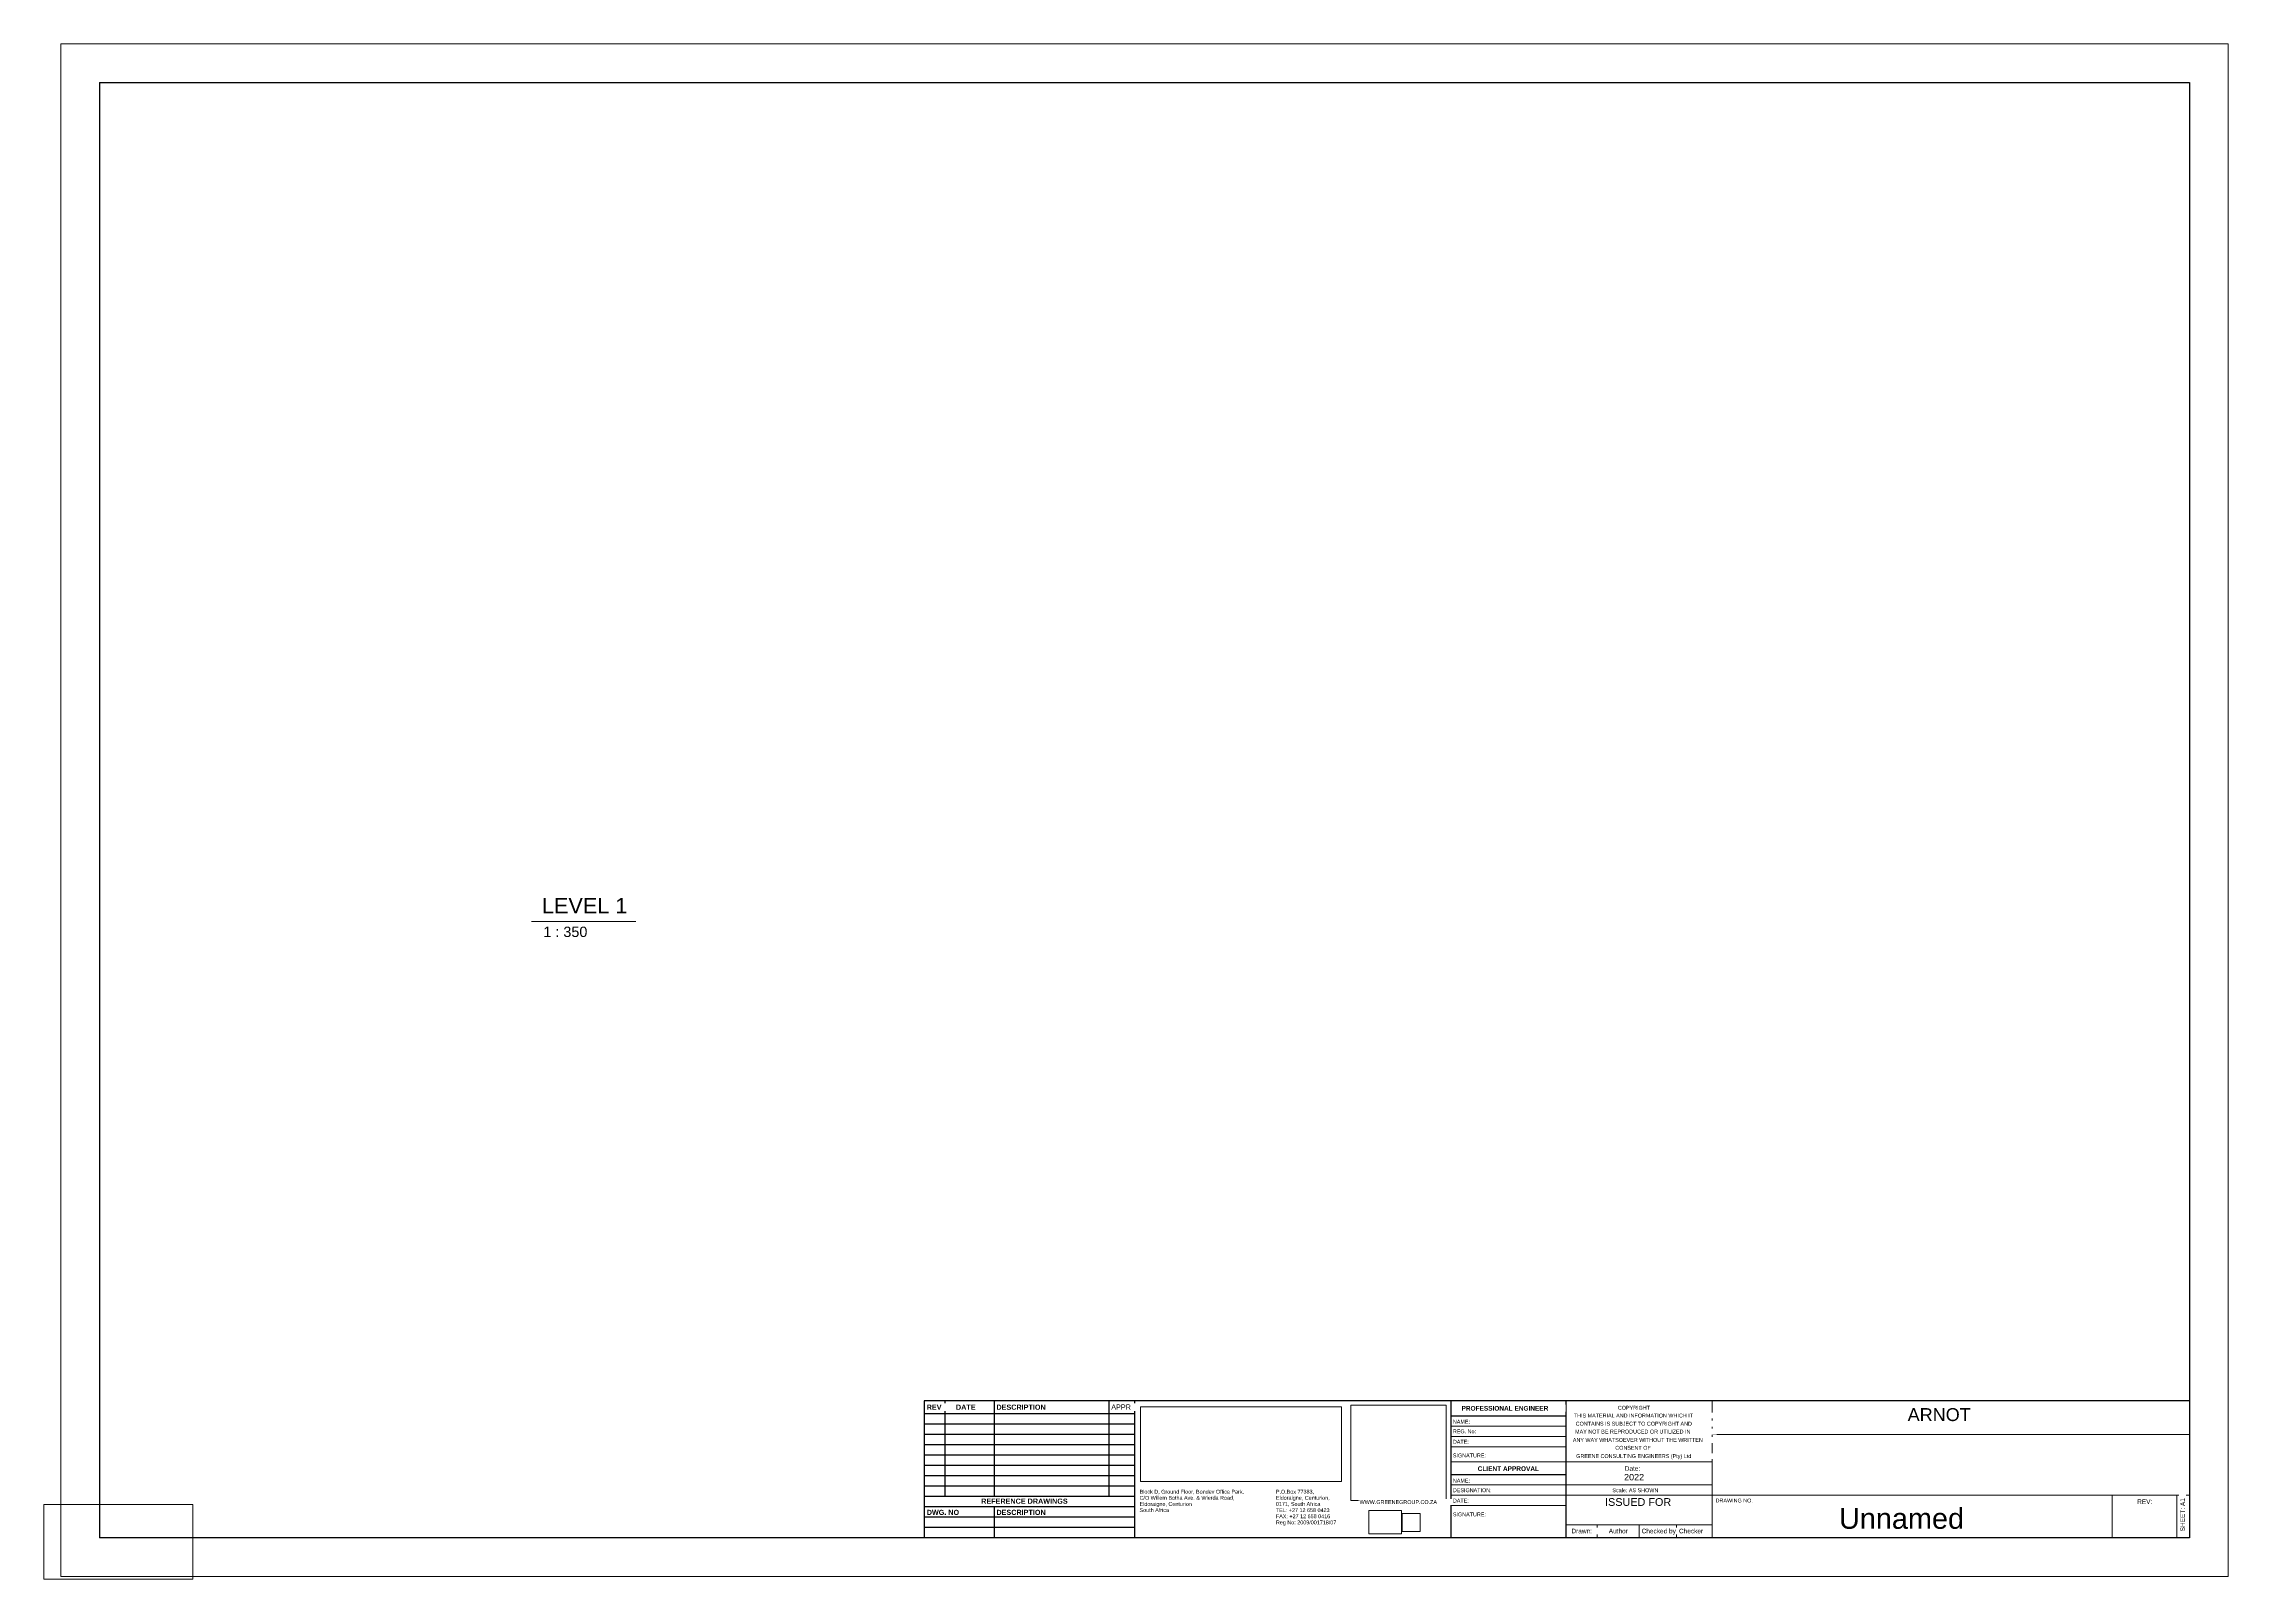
# Paper-space layout 'Layout1' of a CAD drawing. Header units: millimetres. Extents: x -4 to 842, y -2 to 593.
import ezdxf

# ---------------------------------------------------------------- set-up
doc = ezdxf.new("R2010")
doc.units = ezdxf.units.MM
doc.layers.add('G-ANNO-NPLT', color=7, linetype='Continuous', plot=False)
for name, color, linetype, lineweight in [('G-ANNO-TTLB', 7, 'Continuous', 9), ('G-ANNO-TTLB-MEDM', 7, 'Continuous', 25), ('G-ANNO-TTLB-THIN', 7, 'Continuous', 9)]:
    doc.layers.add(name, color=color, linetype=linetype, lineweight=lineweight)
doc.styles.add('Arial_10', font='arial.ttf', dxfattribs={"height": 8})
doc.styles.add('Arial_11', font='arial.ttf', dxfattribs={"height": 5})
doc.styles.add('Arial_12', font='arial.ttf', dxfattribs={"height": 2.5})
doc.styles.add('Arial_13', font='arial.ttf', dxfattribs={"height": 4})
doc.styles.add('Arial_14', font='arial.ttf', dxfattribs={"height": 6})
doc.styles.add('Arial_6', font='arial.ttf', dxfattribs={"height": 1.5})
doc.styles.add('Arial_7', font='arial.ttf', dxfattribs={"height": 1.8})
doc.styles.add('Arial_8', font='arial.ttf', dxfattribs={"height": 2})
doc.styles.add('Arial_9', font='arial.ttf', dxfattribs={"height": 3})
doc.styles.add('Arial_B', font='arialbd.ttf', dxfattribs={"height": 2})
doc.styles.add('Arial_B_1', font='arialbd.ttf', dxfattribs={"height": 1.8})
picture_1 = doc.add_image_def('image1.png', size_in_pixel=(267, 189))
picture_2 = doc.add_image_def('image2.png', size_in_pixel=(225, 225))
picture_3 = doc.add_image_def('image3.png', size_in_pixel=(1584, 1584))
picture_4 = doc.add_image_def('image4.jpg', size_in_pixel=(640, 237))

# ---------------------------------------------------------------- blocks, each defined once
blk = doc.blocks.new('GREENE NEW A1 - GREENE NEW A1-312290-Unnamed')
at = {"layer": 'G-ANNO-TTLB-MEDM'}
for p, q in [((17.5, 578), (17.5, 14)), ((17.5, 578), (827.5, 578)), ((827.5, 578), (827.5, 14)), ((337.13, 67.04), (337.13, 14)), ((827.5, 67.04), (337.13, 67.04)), ((418.65, 62.04), (337.13, 62.04)), ((345.13, 67.04), (345.13, 30.04)), ((364.14, 67.04), (364.14, 30.04)), ((408.65, 67.04), (408.65, 30.04)), ((418.65, 67.04), (418.65, 14)), ((541.14, 67.04), (541.14, 14)), ((541.14, 61.33), (585.81, 61.33)), ((585.81, 67.04), (585.81, 14)), ((418.65, 58.04), (337.13, 58.04)), ((418.65, 54.04), (337.13, 54.04)), ((418.65, 50.04), (337.13, 50.04)), ((418.65, 46.04), (337.13, 46.04)), ((418.65, 42.04), (337.13, 42.04)), ((418.65, 38.04), (337.13, 38.04)), ((418.65, 34.04), (337.13, 34.04)), ((541.14, 38.5), (585.81, 38.5)), ((418.65, 30.04), (337.13, 30.04)), ((418.65, 26.04), (337.13, 26.04)), ((364.14, 26.04), (364.14, 14)), ((418.65, 22.04), (337.13, 22.04)), ((418.65, 18.04), (337.13, 18.04)), ((827.5, 14), (17.5, 14))]:
    blk.add_line(p, q, dxfattribs=at)
at = {"layer": 'G-ANNO-TTLB-THIN'}
for p, q in [((2.5, 593), (2.5, -1)), ((842.5, 593), (2.5, 593)), ((842.5, -1), (842.5, 593)), ((642.53, 14), (642.53, 67.04)), ((541.14, 57.33), (585.81, 57.33)), ((541.14, 53.33), (585.81, 53.33)), ((642.53, 54), (827.5, 54)), ((541.14, 49.33), (585.81, 49.33)), ((541.14, 43.5), (585.81, 43.5)), ((585.81, 43.5), (642.53, 43.5)), ((541.14, 34.5), (585.81, 34.5)), ((585.81, 34.5), (642.53, 34.5)), ((541.14, 30.5), (585.81, 30.5)), ((541.14, 26.5), (585.81, 26.5)), ((585.81, 30.5), (642.53, 30.5)), ((642.53, 30.5), (827.5, 30.5)), ((797.5, 30.5), (797.5, 14)), ((822.5, 30.5), (822.5, 14)), ((585.81, 19), (642.53, 19)), ((597.95, 19), (597.95, 14)), ((614.17, 19), (614.17, 14)), ((628.67, 19), (628.67, 14)), ((2.5, -1), (842.5, -1))]:
    blk.add_line(p, q, dxfattribs=at)
at = {"layer": 'G-ANNO-TTLB'}
image = blk.add_image(picture_4, insert=(420.97, 35.89), size_in_units=(77.82, 28.82), dxfattribs=at)
image.dxf.flags = 7
image = blk.add_image(picture_3, insert=(502.48, 28.52), size_in_units=(36.85, 36.85), dxfattribs=at)
image.dxf.flags = 7
image = blk.add_image(picture_1, insert=(509.41, 15.62), size_in_units=(12.66, 8.96), dxfattribs=at)
image.dxf.flags = 7
image = blk.add_image(picture_2, insert=(522.36, 16.45), size_in_units=(6.98, 6.98), dxfattribs=at)
image.dxf.flags = 7
at = {"layer": 'G-ANNO-TTLB', "attachment_point": 1, "bg_fill": 3, "box_fill_scale": 1.25, "bg_fill_color": 256, "bg_fill_true_color": 13158600, "bg_fill_transparency": 0}
for s, insert, char_height, width, style in [('REV', (338.06, 65.63), 2, 7.135, 'Arial_B'), ('DESCRIPTION', (365.07, 65.63), 2, 23.6498, 'Arial_B'), ('APPR', (409.59, 65.69), 2, 9.4599, 'Arial_8'), ('PROFESSIONAL ENGINEER', (545.32, 65.1), 1.8, 39.924, 'Arial_B_1'), ('COPYRIGHT', (605.91, 65.16), 1.5, 15.1519, 'Arial_6'), ('Date:', (608.59, 41.78), 1.8, 6.9747, 'Arial_7'), ('REFERENCE DRAWINGS', (359.17, 29.22), 2, 41.2869, 'Arial_B'), ('Block D, Ground Floor, Bondev Office Park. ', (420.55, 32.63), 1.5, 49.9451, 'Arial_6'), ('WWW.GREENEGROUP.CO.ZA', (505.8, 28.63), 1.5, 37.1181, 'Arial_6'), ('Scale: AS SHOWN', (603.78, 33.19), 1.5, 21.7257, 'Arial_6'), ('DRAWING NO.', (643.8, 29.21), 1.5, 17.7975, 'Arial_6'), ('REV:', (807.19, 28.91), 1.8, 6.9747, 'Arial_7'), ('DWG. NO', (338.06, 24.88), 2, 15.3122, 'Arial_B'), ('Drawn: ', (587.92, 17.55), 1.8, 9.7004, 'Arial_7'), ('Checked by', (615.13, 17.55), 1.8, 15.6329, 'Arial_7')]:
    blk.add_mtext(s, dxfattribs=dict(at, insert=insert, char_height=char_height, width=width, style=style))
at = {"layer": 'G-ANNO-TTLB', "insert": (823.9, 16.53), "char_height": 1.8, "width": 15.3122, "attachment_point": 1, "rotation": 90, "style": 'Arial_7', "bg_fill": 3, "box_fill_scale": 1.25, "bg_fill_color": 256, "bg_fill_true_color": 13158600, "bg_fill_transparency": 0}
blk.add_mtext('SHEET: A1', dxfattribs=at)
at = {"layer": 'G-ANNO-TTLB', "attachment_point": 1, "bg_fill": 3, "box_fill_scale": 1.25, "bg_fill_color": 256, "bg_fill_true_color": 13158600, "bg_fill_transparency": 0}
for s, insert, char_height, width, style in [('DATE', (349.4, 65.63), 2, 9.4599, 'Arial_B'), ('NAME:', (541.98, 59.76), 1.5, 8.097, 'Arial_6'), ('THIS MATERIAL AND INFORMATION WHICH IT', (588.84, 62.14), 1.5, 56.519, 'Arial_6'), ('GREENE CONSULTING ENGINEERS (Pty) Ltd', (589.77, 46.44), 1.5, 54.2742, 'Arial_6'), ('C/O Willem Botha Ave. & Wierda Road, ', (420.55, 30.25), 1.5, 45.3755, 'Arial_6'), ('P.O.Box 77383,', (473.39, 32.63), 1.5, 17.9578, 'Arial_6'), ('ISSUED FOR', (600.97, 29.39), 3, 31.4261, 'Arial_9'), ('DESCRIPTION', (365.07, 24.88), 2, 23.6498, 'Arial_B')]:
    blk.add_mtext(s, dxfattribs=dict(at, insert=insert, char_height=char_height, width=width, style=style))
at = {"layer": 'G-ANNO-TTLB', "char_height": 1.5, "attachment_point": 1, "style": 'Arial_6', "bg_fill": 3, "box_fill_scale": 1.25, "bg_fill_color": 256, "bg_fill_true_color": 13158600, "bg_fill_transparency": 0}
for s, insert, width in [('CONTAINS IS SUBJECT TO COPYRIGHT AND', (589.57, 58.99), 54.7553), ('REG. No:', (541.98, 56.02), 10.903), ('Eldoraigne, Centurion ', (420.55, 27.87), 25.173), ('Eldoraigne, Centurion,', (473.39, 30.25), 25.173)]:
    blk.add_mtext(s, dxfattribs=dict(at, insert=insert, width=width))
for s, insert, width in [('DATE:', (541.98, 52.01), 7.4557), ('MAY NOT BE REPRODUCED OR UTILIZED IN', (589.34, 55.92), 54.5148), ('South Africa', (420.55, 25.49), 13.9494), ('0171, South Africa', (473.39, 27.87), 21.1645)]:
    blk.add_mtext(s, dxfattribs=dict(at, insert=insert, width=width))
for s, insert, width in [('ANY WAY WHATSOEVER WITHOUT THE WRITTEN', (588.47, 52.69), 61.7299), ('SIGNATURE:', (541.98, 46.69), 15.5527), ('TEL: +27 12 658 0423', (473.39, 25.49), 25.654)]:
    blk.add_mtext(s, dxfattribs=dict(at, insert=insert, width=width))
at = {"layer": 'G-ANNO-TTLB', "attachment_point": 1, "bg_fill": 3, "box_fill_scale": 1.25, "bg_fill_color": 256, "bg_fill_true_color": 13158600, "bg_fill_transparency": 0}
for s, insert, char_height, width, style in [('CONSENT OF', (604.92, 49.65), 1.5, 16.7553, 'Arial_6'), ('CLIENT APPROVAL', (551.61, 41.71), 1.8, 28.2194, 'Arial_B_1'), ('FAX: +27 12 658 0416', (473.39, 23.11), 1.5, 25.9747, 'Arial_6')]:
    blk.add_mtext(s, dxfattribs=dict(at, insert=insert, char_height=char_height, width=width, style=style))
at = {"layer": 'G-ANNO-TTLB', "char_height": 1.5, "attachment_point": 1, "style": 'Arial_6', "bg_fill": 3, "box_fill_scale": 1.25, "bg_fill_color": 256, "bg_fill_true_color": 13158600, "bg_fill_transparency": 0}
for s, insert, width in [('NAME:', (541.98, 36.92), 8.097), ('Reg No: 2009/001718/07 ', (473.39, 20.73), 29.4219)]:
    blk.add_mtext(s, dxfattribs=dict(at, insert=insert, width=width))
at = {"layer": 'G-ANNO-TTLB', "insert": (541.98, 33.19), "char_height": 1.5, "width": 18.2785, "attachment_point": 1, "style": 'Arial_6', "bg_fill": 3, "box_fill_scale": 1.25, "bg_fill_color": 256, "bg_fill_true_color": 13158600, "bg_fill_transparency": 0}
blk.add_mtext('DESIGNATION:', dxfattribs=at)
at = {"layer": 'G-ANNO-TTLB', "insert": (541.98, 29.18), "char_height": 1.5, "width": 7.4557, "attachment_point": 1, "style": 'Arial_6', "bg_fill": 3, "box_fill_scale": 1.25, "bg_fill_color": 256, "bg_fill_true_color": 13158600, "bg_fill_transparency": 0}
blk.add_mtext('DATE:', dxfattribs=at)
at = {"layer": 'G-ANNO-TTLB', "insert": (541.98, 23.85), "char_height": 1.5, "width": 15.5527, "attachment_point": 1, "style": 'Arial_6', "bg_fill": 3, "box_fill_scale": 1.25, "bg_fill_color": 256, "bg_fill_true_color": 13158600, "bg_fill_transparency": 0}
blk.add_mtext('SIGNATURE:', dxfattribs=at)

psp = doc.layouts.get("Layout1")

# ---------------------------------------------------------------- viewports
at = {"layer": '0'}
psp.add_viewport(center=(24.74, 12.45), size=(57.8, 29.0255), view_center_point=(24.73734, 12.44975), view_height=29.025527, dxfattribs=at)

# ---------------------------------------------------------------- next in the draw order: block references
at = {"layer": 'G-ANNO-TTLB'}
psp.add_blockref('GREENE NEW A1 - GREENE NEW A1-312290-Unnamed', (0, 0), dxfattribs=at)

# ---------------------------------------------------------------- next in the draw order: linework, layer by layer
at = {"layer": 'G-ANNO-NPLT', "lineweight": 9}
psp.add_line((184.93, 252.88), (225.31, 252.88), dxfattribs=at)

# ---------------------------------------------------------------- next in the draw order: texts
at = {"layer": 'G-ANNO-TTLB', "attachment_point": 1}
for s, insert, char_height, width, style in [('LEVEL 1', (188.96, 261.98), 6, 40.4051, 'Arial_14'), ('1 : 350', (189.47, 250.84), 4, 20.8439, 'Arial_13'), ('Unnamed', (691.62, 25.51), 8, 58.2025, 'Arial_10')]:
    psp.add_mtext(s, dxfattribs=dict(at, insert=insert, char_height=char_height, width=width, style=style))
at = {"layer": 'G-ANNO-TTLB', "attachment_point": 1, "bg_fill": 3, "box_fill_scale": 1.25, "bg_fill_color": 256, "bg_fill_true_color": 13158600, "bg_fill_transparency": 0}
for s, insert, char_height, width, style in [('ARNOT', (718.23, 64.26), 5, 29.9831, 'Arial_11'), ('2022', (608.32, 38.77), 2.5, 9.2996, 'Arial_12'), ('Author', (602.39, 17.55), 1.8, 8.8186, 'Arial_7'), ('Checker', (629.61, 17.55), 1.8, 11.0633, 'Arial_7')]:
    psp.add_mtext(s, dxfattribs=dict(at, insert=insert, char_height=char_height, width=width, style=style))

doc.saveas('drawing.dxf')
